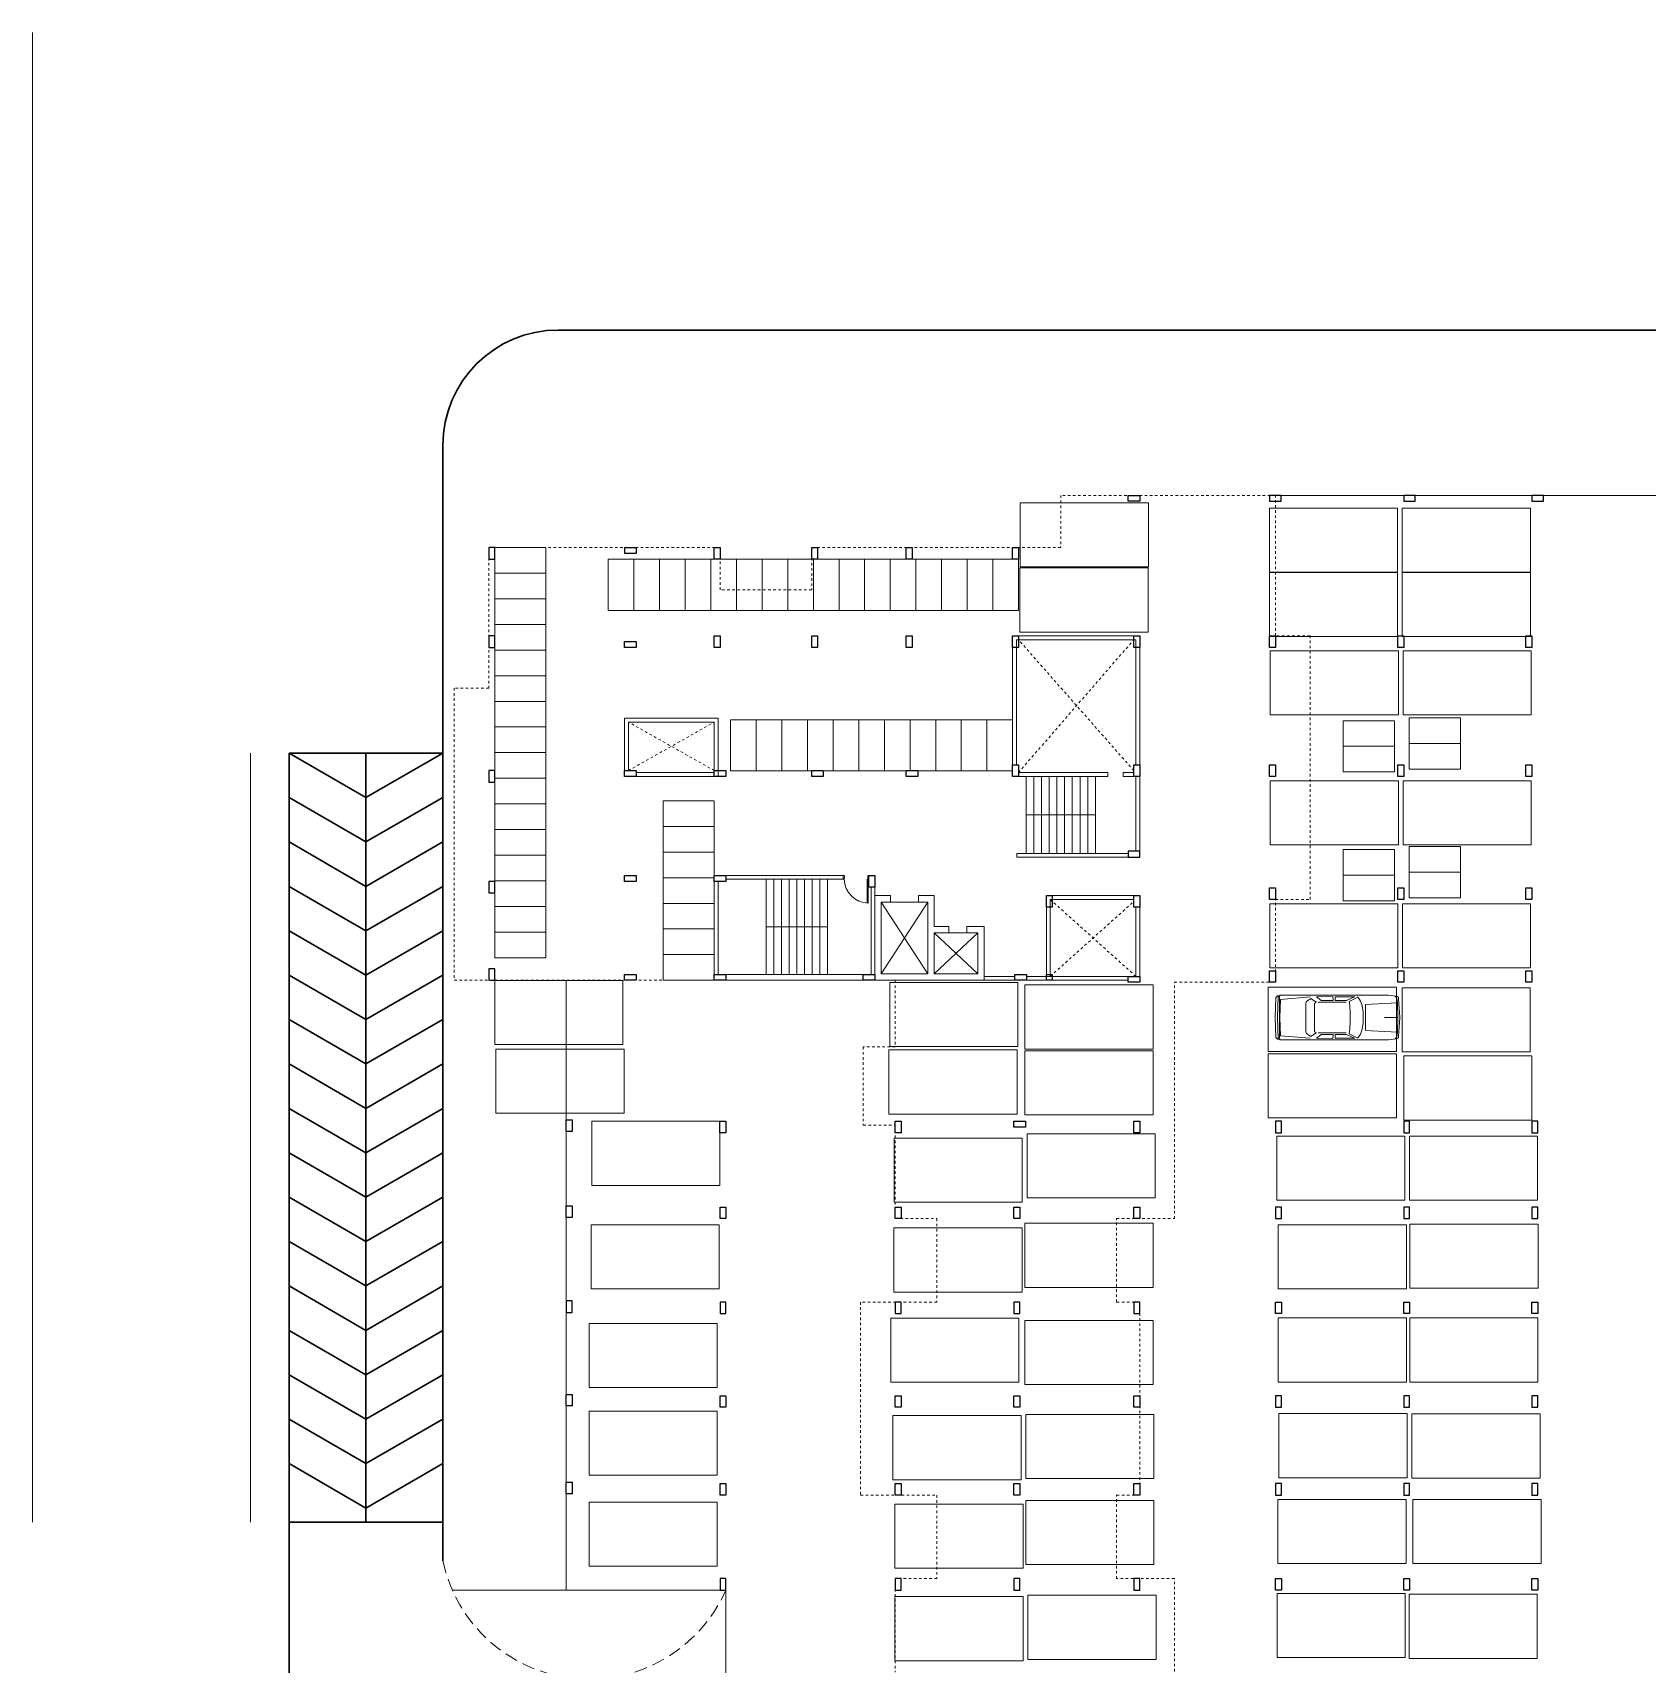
# Model space of a CAD drawing. Header units: inches. Extents: x -1 to 125, y 5 to 132.
# Drawn here: x -1 to 62, y 55.4 to 119.1 of the extents above; entities that cross this region are included whole.
import ezdxf

# ---------------------------------------------------------------- set-up
doc = ezdxf.new("R2010")
doc.units = ezdxf.units.IN
doc.header["$MEASUREMENT"] = 0
doc.linetypes.add('DASHED', pattern=[0.75, 0.5, -0.25])
doc.linetypes.add('DASHED2', pattern=[9.525, 6.35, -3.175])
for name, color, linetype, lineweight in [('above', 252, 'DASHED2', 20), ('car', 253, 'Continuous', 9), ('col', 250, 'Continuous', 25), ('DASHED', 253, 'DASHED', 20), ('elev 1', 252, 'Continuous', 9), ('forms', 251, 'Continuous', 20), ('FUR', 250, 'Continuous', 9), ('RAMP', 252, 'Continuous', 30), ('ROAD', 8, 'Continuous', 30), ('V PARKING', 253, 'Continuous', 20), ('walls', 250, 'Continuous', 18)]:
    doc.layers.add(name, color=color, linetype=linetype, lineweight=lineweight)

# ---------------------------------------------------------------- blocks, each defined once
blk = doc.blocks.new('02PCAR12')
at = {"color": 0, "linetype": 'ByBlock'}
for p, q in [((-210, 34), (-211, 0)), ((-207, 37), (-210, 34)), ((-203, 38), (-207, 37)), ((-206, 37), (-207, 0)), ((-204, 34.1), (-206, 35.1)), ((-203, 38.1), (-204, 34.1)), ((-204, -34), (-204, 34)), ((-19, 38), (-203, 38)), ((-202.4, 30.8), (-203, 0)), ((-202.4, 30.8), (-152, 35)), ((-150.8, 32.3), (-157.9, 27.3)), ((-141.5, 26), (-150.8, 32.3)), ((-113.2, 35.5), (-140.8, 34.9)), ((-140.8, 34.9), (-134, 29.2)), ((-134, 29), (-113, 29)), ((-113, 29), (-113.2, 35.5)), ((-109.4, 29), (-109.2, 35.3)), ((-90, 29), (-109.4, 29)), ((-109.2, 35.3), (-75.9, 35.3)), ((-76.4, 35.3), (-90, 29)), ((-72.1, 34.2), (-85.9, 27.4)), ((-6, 36), (-19, 38)), ((-5, 32), (-6.4, 34.9)), ((-5, 32), (-4, 25)), ((0, 0), (-1.8, 32.2)), ((-210, -34), (-211, 0)), ((-206, -37), (-207, 0)), ((-202.4, -30.8), (-203, 0)), ((-157.9, 27.3), (-158.9, 24.1)), ((-158.9, 24.1), (-158.9, -24)), ((-141.5, 26), (-144.2, 23.5)), ((-144.2, 23.5), (-144.2, 0)), ((-144.2, -23.5), (-144.2, 0)), ((-91, 26), (-138, 26)), ((-84, -12), (-84, 12)), ((-62, 10), (-62, 0)), ((-62, -10), (-62, 0)), ((-58.3, 21.8), (-4, 25)), ((-58, 0), (-58, 21)), ((-58, 0), (-58, -21)), ((-3, 0), (-26, 0)), ((-4, 25), (-3, 0)), ((-4, -25), (-3, 0)), ((0, 0), (-1.8, -32.2)), ((-157.9, -27.3), (-158.9, -24.1)), ((-150.8, -32.3), (-157.9, -27.3)), ((-141.5, -26), (-150.8, -32.3)), ((-141.5, -26), (-144.2, -23.5)), ((-91, -26), (-138, -26)), ((-72.1, -34.2), (-85.9, -27.4)), ((-58.3, -21.8), (-4, -25)), ((-5, -32), (-4, -25)), ((-207, -37), (-210, -34)), ((-203, -38), (-207, -37)), ((-204, -34), (-206, -35)), ((-203, -38), (-204, -34)), ((-19, -38), (-203, -38)), ((-202.4, -30.7), (-152, -34.9)), ((-140.8, -34.9), (-134, -29.2)), ((-113.2, -35.5), (-140.8, -34.9)), ((-134, -29), (-113, -29)), ((-113, -29), (-113.2, -35.5)), ((-90, -29), (-109.4, -29)), ((-109.4, -29), (-109.2, -35.3)), ((-109.2, -35.3), (-75.9, -35.3)), ((-76.4, -35.3), (-90, -29)), ((-6, -36), (-19, -38)), ((-5, -32), (-6.4, -34.9))]:
    blk.add_line(p, q, dxfattribs=at)
for centre, radius, start, end in [((-71.4, 32.4), 2, 31.5638, 113.1257), ((-115.3, 5.4), 53.6, 4.9379, 31.5638), ((-8.2, 34), 2, 26.5651, 90), ((-5.8, 32), 4, 3.0128, 90), ((-461, -27.1), 379.1, 5.9264, 8.267), ((-461, 27.1), 379.1, 351.733, 354.0736), ((-115.3, -5.4), 53.6, 328.4362, 355.0621), ((-71.4, -32.4), 2, 246.8743, 328.4362), ((-8.2, -34), 2, 270, 333.4349), ((-5.8, -32), 4, 270, 356.9872)]:
    blk.add_arc(centre, radius, start, end, dxfattribs=at)

msp = doc.modelspace()

# ---------------------------------------------------------------- linework, layer by layer
at = {"layer": 'above', "ltscale": 0.01}
for p, q in [((41.963, 90.259), (37.463, 95.368)), ((37.463, 90.184), (41.963, 95.368)), ((25.598, 90.264), (22.248, 92.154)), ((22.248, 90.264), (25.598, 92.154)), ((42.043, 82.234), (38.703, 85.234)), ((38.703, 82.234), (41.963, 85.159))]:
    msp.add_line(p, q, dxfattribs=at)
at = {"layer": 'col'}
for points in [[(42.193, 100.768), (41.743, 100.768), (41.743, 100.998), (42.193, 100.998)], [(47.258, 100.768), (47.708, 100.768), (47.708, 100.998), (47.258, 100.998)], [(52.488, 100.768), (52.938, 100.768), (52.938, 100.998), (52.488, 100.998)], [(57.488, 100.768), (57.938, 100.768), (57.938, 100.998), (57.488, 100.998)], [(16.803, 98.964), (16.803, 98.514), (17.033, 98.514), (17.033, 98.964)], [(22.553, 98.734), (22.103, 98.734), (22.103, 98.964), (22.553, 98.964)], [(25.828, 98.964), (25.828, 98.514), (25.598, 98.514), (25.598, 98.964)], [(29.628, 98.964), (29.628, 98.514), (29.398, 98.514), (29.398, 98.964)], [(33.313, 98.964), (33.313, 98.514), (33.083, 98.514), (33.083, 98.964)], [(37.463, 98.964), (37.463, 98.514), (37.233, 98.514), (37.233, 98.964)], [(16.803, 95.518), (16.803, 95.068), (17.033, 95.068), (17.033, 95.518)], [(25.828, 95.518), (25.828, 95.068), (25.598, 95.068), (25.598, 95.518)], [(29.628, 95.518), (29.628, 95.068), (29.398, 95.068), (29.398, 95.518)], [(33.313, 95.518), (33.313, 95.068), (33.083, 95.068), (33.083, 95.518)], [(37.463, 95.518), (37.463, 95.068), (37.233, 95.068), (37.233, 95.518)], [(42.193, 95.518), (42.193, 95.068), (41.963, 95.068), (41.963, 95.518)], [(47.488, 95.518), (47.488, 95.068), (47.258, 95.068), (47.258, 95.518)], [(52.488, 95.518), (52.488, 95.068), (52.258, 95.068), (52.258, 95.518)], [(57.488, 95.518), (57.488, 95.068), (57.258, 95.068), (57.258, 95.518)], [(22.548, 95.068), (22.098, 95.068), (22.098, 95.298), (22.548, 95.298)], [(37.463, 90.484), (37.463, 90.034), (37.233, 90.034), (37.233, 90.484)], [(42.193, 90.484), (42.193, 90.034), (41.963, 90.034), (41.963, 90.484)], [(47.488, 90.484), (47.488, 90.034), (47.258, 90.034), (47.258, 90.484)], [(52.488, 90.484), (52.488, 90.034), (52.258, 90.034), (52.258, 90.484)], [(57.488, 90.484), (57.488, 90.034), (57.258, 90.034), (57.258, 90.484)], [(16.803, 90.264), (16.803, 89.814), (17.033, 89.814), (17.033, 90.264)], [(22.548, 90.034), (22.098, 90.034), (22.098, 90.264), (22.548, 90.264)], [(26.048, 90.034), (25.598, 90.034), (25.598, 90.264), (26.048, 90.264)], [(29.848, 90.034), (29.398, 90.033), (29.398, 90.263), (29.848, 90.264)], [(33.533, 90.034), (33.083, 90.033), (33.083, 90.263), (33.533, 90.264)], [(41.743, 86.884), (42.193, 86.884), (42.193, 87.114), (41.743, 87.114)], [(16.803, 85.942), (16.803, 85.492), (17.033, 85.492), (17.033, 85.942)], [(22.548, 85.942), (22.098, 85.942), (22.098, 86.172), (22.548, 86.172)], [(26.048, 85.942), (25.598, 85.942), (25.598, 86.172), (26.048, 86.172)], [(31.631, 85.721), (31.631, 86.171), (31.861, 86.171), (31.861, 85.721)], [(38.783, 85.384), (38.783, 84.934), (38.553, 84.934), (38.553, 85.384)], [(42.193, 85.384), (42.193, 84.934), (41.963, 84.934), (41.963, 85.384)], [(47.488, 85.684), (47.488, 85.234), (47.258, 85.234), (47.258, 85.684)], [(52.488, 85.684), (52.488, 85.234), (52.258, 85.234), (52.258, 85.684)], [(57.488, 85.684), (57.488, 85.234), (57.258, 85.234), (57.258, 85.684)], [(16.803, 82.534), (16.803, 82.084), (17.033, 82.084), (17.033, 82.534)], [(22.548, 82.084), (22.098, 82.084), (22.098, 82.314), (22.548, 82.314)], [(26.048, 82.084), (25.598, 82.084), (25.598, 82.314), (26.048, 82.314)], [(31.861, 82.084), (31.411, 82.083), (31.411, 82.313), (31.861, 82.314)], [(37.774, 82.084), (37.324, 82.084), (37.324, 82.314), (37.774, 82.314)], [(38.783, 82.314), (38.783, 82.084), (38.553, 82.083), (38.553, 82.313)], [(42.193, 82.004), (41.743, 82.004), (41.743, 82.234), (42.193, 82.234)], [(47.488, 82.454), (47.488, 82.004), (47.258, 82.004), (47.258, 82.454)], [(52.488, 82.454), (52.488, 82.004), (52.258, 82.004), (52.258, 82.454)], [(57.488, 82.454), (57.488, 82.004), (57.258, 82.004), (57.258, 82.454)], [(20.05, 76.635), (20.05, 76.185), (19.82, 76.185), (19.82, 76.635)], [(26.05, 76.583), (26.05, 76.133), (25.82, 76.133), (25.82, 76.583)], [(32.884, 76.583), (32.884, 76.133), (32.654, 76.133), (32.654, 76.583)], [(37.733, 76.354), (37.283, 76.354), (37.283, 76.584), (37.733, 76.584)], [(42.193, 76.584), (42.193, 76.134), (41.963, 76.134), (41.963, 76.584)], [(47.488, 76.584), (47.488, 76.134), (47.718, 76.134), (47.718, 76.584)], [(52.488, 76.584), (52.488, 76.134), (52.718, 76.134), (52.718, 76.584)], [(57.488, 76.584), (57.488, 76.134), (57.718, 76.134), (57.718, 76.584)], [(20.052, 73.285), (20.052, 72.835), (19.822, 72.835), (19.822, 73.285)], [(26.052, 73.234), (26.052, 72.784), (25.822, 72.784), (25.822, 73.234)], [(32.886, 73.234), (32.886, 72.784), (32.656, 72.784), (32.656, 73.234)], [(37.513, 73.234), (37.513, 72.784), (37.283, 72.784), (37.283, 73.234)], [(42.193, 73.234), (42.193, 72.784), (41.963, 72.784), (41.963, 73.234)], [(47.488, 73.234), (47.488, 72.784), (47.718, 72.784), (47.718, 73.234)], [(52.488, 73.234), (52.488, 72.784), (52.718, 72.784), (52.718, 73.234)], [(57.488, 73.234), (57.488, 72.784), (57.718, 72.784), (57.718, 73.234)], [(20.052, 69.129), (20.052, 69.579), (19.822, 69.579), (19.822, 69.129)], [(26.052, 69.078), (26.052, 69.528), (25.822, 69.528), (25.822, 69.078)], [(32.886, 69.078), (32.886, 69.528), (32.656, 69.528), (32.656, 69.078)], [(37.513, 69.078), (37.513, 69.528), (37.283, 69.528), (37.283, 69.078)], [(42.193, 69.078), (42.193, 69.528), (41.963, 69.528), (41.963, 69.078)], [(47.488, 69.078), (47.488, 69.528), (47.718, 69.528), (47.718, 69.078)], [(52.488, 69.078), (52.488, 69.528), (52.718, 69.528), (52.718, 69.078)], [(57.488, 69.078), (57.488, 69.528), (57.718, 69.528), (57.718, 69.078)], [(20.052, 65.929), (20.052, 65.479), (19.822, 65.479), (19.822, 65.929)], [(26.052, 65.877), (26.052, 65.427), (25.822, 65.427), (25.822, 65.877)], [(32.886, 65.877), (32.886, 65.427), (32.656, 65.427), (32.656, 65.877)], [(37.513, 65.877), (37.513, 65.427), (37.283, 65.427), (37.283, 65.877)], [(42.193, 65.877), (42.193, 65.427), (41.963, 65.427), (41.963, 65.877)], [(47.488, 65.877), (47.488, 65.427), (47.718, 65.427), (47.718, 65.877)], [(52.488, 65.877), (52.488, 65.427), (52.718, 65.427), (52.718, 65.877)], [(57.488, 65.877), (57.488, 65.427), (57.718, 65.427), (57.718, 65.877)], [(20.052, 62.499), (20.052, 62.049), (19.822, 62.049), (19.822, 62.499)], [(26.052, 62.447), (26.052, 61.997), (25.822, 61.997), (25.822, 62.447)], [(32.886, 62.447), (32.886, 61.997), (32.656, 61.997), (32.656, 62.447)], [(37.513, 62.447), (37.513, 61.997), (37.283, 61.997), (37.283, 62.447)], [(42.193, 62.447), (42.193, 61.997), (41.963, 61.997), (41.963, 62.447)], [(47.488, 62.447), (47.488, 61.997), (47.718, 61.997), (47.718, 62.447)], [(52.488, 62.447), (52.488, 61.997), (52.718, 61.997), (52.718, 62.447)], [(57.488, 62.447), (57.488, 61.997), (57.718, 61.997), (57.718, 62.447)], [(26.052, 58.291), (26.052, 58.741), (25.822, 58.741), (25.822, 58.291)], [(32.886, 58.291), (32.886, 58.741), (32.656, 58.741), (32.656, 58.291)], [(37.513, 58.291), (37.513, 58.741), (37.283, 58.741), (37.283, 58.291)], [(42.193, 58.291), (42.193, 58.741), (41.963, 58.741), (41.963, 58.291)], [(47.488, 58.291), (47.488, 58.741), (47.718, 58.741), (47.718, 58.291)], [(52.488, 58.291), (52.488, 58.741), (52.718, 58.741), (52.718, 58.291)], [(57.488, 58.291), (57.488, 58.741), (57.718, 58.741), (57.718, 58.291)]]:
    msp.add_lwpolyline(points, close=True, dxfattribs=at)
at = {"layer": 'DASHED', "ltscale": 0.005}
for points in [[(47.488, 100.998), (39.113, 100.998), (39.113, 98.964), (29.398, 98.964), (29.398, 97.313), (25.828, 97.313), (25.828, 98.964), (16.803, 98.964), (16.803, 93.484), (15.453, 93.484), (15.453, 82.084), (32.654, 82.083), (32.654, 79.483), (31.411, 79.483), (31.411, 76.433), (32.654, 76.433), (32.654, 72.784), (34.283, 72.784), (34.283, 69.527), (31.304, 69.527), (31.304, 61.997), (34.283, 61.997), (34.283, 58.741), (32.656, 58.741), (32.656, 55.091)], [(43.543, 49.521), (43.543, 58.741), (41.293, 58.741), (41.293, 61.997), (42.193, 61.997), (42.193, 69.528), (41.293, 69.528), (41.293, 72.784), (43.543, 72.784), (43.543, 82.004), (47.488, 82.004), (47.488, 85.234), (48.838, 85.234), (48.838, 95.518), (47.488, 95.518), (47.488, 100.998)]]:
    msp.add_lwpolyline(points, dxfattribs=at)
at = {"layer": 'DASHED'}
msp.add_arc((20.716, 60.648), 5.833, 191.94255, 336.16252, dxfattribs=at)
at = {"layer": 'elev 1'}
for p, q in [((-0.991, 119.05), (-0.991, 60.941)), ((7.509, 90.941), (7.509, 60.941)), ((37.763, 90.034), (37.763, 87.034)), ((38.063, 90.034), (38.063, 87.034)), ((38.363, 90.034), (38.363, 87.034)), ((38.663, 90.034), (38.663, 87.034)), ((38.963, 90.034), (38.963, 87.034)), ((39.263, 90.034), (39.263, 87.034)), ((39.563, 90.034), (39.563, 87.034)), ((39.863, 90.034), (39.863, 87.034)), ((40.163, 90.034), (40.163, 87.034)), ((40.463, 90.034), (40.463, 87.034)), ((40.463, 88.534), (37.763, 88.534)), ((27.618, 82.314), (27.618, 86.022)), ((27.918, 82.314), (27.918, 86.022)), ((28.218, 82.314), (28.218, 86.022)), ((28.518, 82.314), (28.518, 86.022)), ((28.818, 82.314), (28.818, 86.022)), ((29.118, 82.314), (29.118, 86.022)), ((29.418, 82.314), (29.418, 86.022)), ((29.718, 82.314), (29.718, 86.022)), ((30.018, 82.314), (30.018, 86.022)), ((30.018, 84.168), (27.618, 84.168))]:
    msp.add_line(p, q, dxfattribs=at)
at = {"layer": 'forms'}
for p, q in [((47.488, 100.998), (77.488, 100.998)), ((19.82, 82.077), (19.82, 58.291)), ((25.822, 58.291), (15.38, 58.291)), ((26.052, 58.291), (26.052, 49.441))]:
    msp.add_line(p, q, dxfattribs=at)
at = {"layer": 'FUR'}
for p, q in [((30.665, 86.172), (30.631, 86.172)), ((31.559, 86.022), (31.559, 85.09)), ((31.597, 86.156), (31.583, 86.156)), ((31.583, 86.156), (31.583, 86.07)), ((31.583, 86.07), (31.597, 86.07)), ((31.597, 86.172), (31.597, 86.156)), ((31.631, 86.172), (31.597, 86.172)), ((31.597, 86.07), (31.597, 86.022)), ((31.597, 86.022), (31.631, 86.022)), ((32.111, 85.134), (33.924, 82.334)), ((33.924, 85.134), (32.111, 82.334)), ((34.174, 83.934), (35.874, 82.334)), ((35.874, 83.934), (34.174, 82.334))]:
    msp.add_line(p, q, dxfattribs=at)
for points in [[(30.665, 86.172), (30.665, 86.156), (30.679, 86.156), (30.679, 86.07), (30.665, 86.07), (30.665, 86.022), (30.631, 86.022), (30.631, 86.172)], [(31.597, 86.022), (31.559, 86.022)]]:
    msp.add_lwpolyline(points, dxfattribs=at)
msp.add_lwpolyline([(31.597, 86.022), (31.597, 85.089, -0.396451), (30.665, 86.022, -0.396451)], format="xyb", dxfattribs=at)
at = {"layer": 'RAMP'}
for p, q in [((9.009, 90.941), (9.009, 60.941)), ((9.009, 90.941), (15.009, 90.941)), ((9.009, 90.941), (12.009, 89.209)), ((12.009, 90.941), (12.009, 60.941)), ((15.009, 90.941), (12.009, 89.209)), ((15.009, 90.941), (15.009, 60.941)), ((9.009, 89.209), (12.009, 87.477)), ((15.009, 89.209), (12.009, 87.477)), ((9.009, 87.477), (12.009, 85.745)), ((15.009, 87.477), (12.009, 85.745)), ((9.009, 85.745), (12.009, 84.013)), ((15.009, 85.745), (12.009, 84.013)), ((9.009, 84.013), (12.009, 82.281)), ((15.009, 84.013), (12.009, 82.281)), ((9.009, 82.281), (12.009, 80.549)), ((15.009, 82.281), (12.009, 80.549)), ((9.009, 80.549), (12.009, 78.817)), ((15.009, 80.549), (12.009, 78.817)), ((9.009, 78.817), (12.009, 77.085)), ((15.009, 78.817), (12.009, 77.085)), ((9.009, 77.085), (12.009, 75.353)), ((15.009, 77.085), (12.009, 75.353)), ((9.009, 75.353), (12.009, 73.621)), ((15.009, 75.353), (12.009, 73.621)), ((9.009, 73.621), (12.009, 71.889)), ((15.009, 73.621), (12.009, 71.889)), ((9.009, 71.889), (12.009, 70.157)), ((15.009, 71.889), (12.009, 70.157)), ((9.009, 70.157), (12.009, 68.425)), ((15.009, 70.157), (12.009, 68.425)), ((9.009, 68.425), (12.009, 66.693)), ((15.009, 68.425), (12.009, 66.693)), ((9.009, 66.693), (12.009, 64.961)), ((15.009, 66.693), (12.009, 64.961)), ((9.009, 64.961), (12.009, 63.229)), ((15.009, 64.961), (12.009, 63.229)), ((9.009, 63.229), (12.009, 61.496)), ((15.009, 63.229), (12.009, 61.496)), ((15.009, 60.941), (9.009, 60.941)), ((9.009, 60.941), (9.009, 49.441)), ((15.009, 60.941), (15.009, 59.441))]:
    msp.add_line(p, q, dxfattribs=at)
at = {"layer": 'ROAD'}
for p, q in [((105.479, 107.448), (19.509, 107.448)), ((15.009, 102.948), (15.009, 90.941))]:
    msp.add_line(p, q, dxfattribs=at)
msp.add_arc((19.509, 102.948), 4.5, 90, 180, dxfattribs=at)
at = {"layer": 'V PARKING'}
for points in [[(42.53, 100.714), (42.53, 98.214), (37.53, 98.214), (37.53, 100.714)], [(52.253, 100.501), (52.253, 98.001), (47.253, 98.001), (47.253, 100.501)], [(57.43, 100.501), (57.43, 98.001), (52.43, 98.001), (52.43, 100.501)], [(19.033, 97.964), (17.033, 97.964), (17.033, 98.964), (19.033, 98.964)], [(21.463, 96.514), (21.463, 98.514), (22.463, 98.514), (22.463, 96.514)], [(22.463, 96.514), (22.463, 98.514), (23.463, 98.514), (23.463, 96.514)], [(23.463, 96.514), (23.463, 98.514), (24.463, 98.514), (24.463, 96.514)], [(24.463, 96.514), (24.463, 98.514), (25.463, 98.514), (25.463, 96.514)], [(25.463, 96.514), (25.463, 98.514), (26.463, 98.514), (26.463, 96.514)], [(26.463, 96.514), (26.463, 98.514), (27.463, 98.514), (27.463, 96.514)], [(27.463, 96.514), (27.463, 98.514), (28.463, 98.514), (28.463, 96.514)], [(28.463, 96.514), (28.463, 98.514), (29.463, 98.514), (29.463, 96.514)], [(29.463, 96.514), (29.463, 98.514), (30.463, 98.514), (30.463, 96.514)], [(30.463, 96.514), (30.463, 98.514), (31.463, 98.514), (31.463, 96.514)], [(31.463, 96.514), (31.463, 98.514), (32.463, 98.514), (32.463, 96.514)], [(32.463, 96.514), (32.463, 98.514), (33.463, 98.514), (33.463, 96.514)], [(33.463, 96.514), (33.463, 98.514), (34.463, 98.514), (34.463, 96.514)], [(34.463, 96.514), (34.463, 98.514), (35.463, 98.514), (35.463, 96.514)], [(35.463, 96.514), (35.463, 98.514), (36.463, 98.514), (36.463, 96.514)], [(36.463, 96.514), (36.463, 98.514), (37.463, 98.514), (37.463, 96.514)], [(42.516, 98.167), (42.516, 95.667), (37.516, 95.667), (37.516, 98.167)], [(19.033, 96.964), (17.033, 96.964), (17.033, 97.964), (19.033, 97.964)], [(52.253, 97.995), (52.253, 95.495), (47.253, 95.495), (47.253, 97.995)], [(57.43, 97.995), (57.43, 95.495), (52.43, 95.495), (52.43, 97.995)], [(19.033, 95.964), (17.033, 95.964), (17.033, 96.964), (19.033, 96.964)], [(19.033, 94.964), (17.033, 94.964), (17.033, 95.964), (19.033, 95.964)], [(19.033, 93.964), (17.033, 93.964), (17.033, 94.964), (19.033, 94.964)], [(52.286, 94.933), (52.286, 92.433), (47.286, 92.433), (47.286, 94.933)], [(57.463, 94.933), (57.463, 92.433), (52.463, 92.433), (52.463, 94.933)], [(19.033, 92.964), (17.033, 92.964), (17.033, 93.964), (19.033, 93.964)], [(19.033, 91.964), (17.033, 91.964), (17.033, 92.964), (19.033, 92.964)], [(54.707, 91.32), (52.707, 91.32), (52.707, 92.32), (54.707, 92.32)], [(19.033, 90.964), (17.033, 90.964), (17.033, 91.964), (19.033, 91.964)], [(26.233, 90.248), (26.233, 92.248), (27.233, 92.248), (27.233, 90.248)], [(27.233, 90.248), (27.233, 92.248), (28.233, 92.248), (28.233, 90.248)], [(28.233, 90.248), (28.233, 92.248), (29.233, 92.248), (29.233, 90.248)], [(29.233, 90.248), (29.233, 92.248), (30.233, 92.248), (30.233, 90.248)], [(30.233, 90.248), (30.233, 92.248), (31.233, 92.248), (31.233, 90.248)], [(31.233, 90.248), (31.233, 92.248), (32.233, 92.248), (32.233, 90.248)], [(32.233, 90.248), (32.233, 92.248), (33.233, 92.248), (33.233, 90.248)], [(33.233, 90.248), (33.233, 92.248), (34.233, 92.248), (34.233, 90.248)], [(34.233, 90.248), (34.233, 92.248), (35.233, 92.248), (35.233, 90.248)], [(35.233, 90.248), (35.233, 92.248), (36.233, 92.248), (36.233, 90.248)], [(36.233, 90.248), (36.233, 92.248), (37.233, 92.248), (37.233, 90.248)], [(52.126, 91.21), (50.126, 91.21), (50.126, 92.21), (52.126, 92.21)], [(52.126, 90.21), (50.126, 90.21), (50.126, 91.21), (52.126, 91.21)], [(54.707, 90.32), (52.707, 90.32), (52.707, 91.32), (54.707, 91.32)], [(19.033, 89.964), (17.033, 89.964), (17.033, 90.964), (19.033, 90.964)], [(19.033, 88.964), (17.033, 88.964), (17.033, 89.964), (19.033, 89.964)], [(52.286, 89.868), (52.286, 87.368), (47.286, 87.368), (47.286, 89.868)], [(57.463, 89.868), (57.463, 87.368), (52.463, 87.368), (52.463, 89.868)], [(19.033, 87.964), (17.033, 87.964), (17.033, 88.964), (19.033, 88.964)], [(25.598, 88.084), (23.598, 88.084), (23.598, 89.084), (25.598, 89.084)], [(19.033, 86.964), (17.033, 86.964), (17.033, 87.964), (19.033, 87.964)], [(25.598, 87.084), (23.598, 87.084), (23.598, 88.084), (25.598, 88.084)], [(54.707, 86.296), (52.707, 86.296), (52.707, 87.296), (54.707, 87.296)], [(19.033, 85.964), (17.033, 85.964), (17.033, 86.964), (19.033, 86.964)], [(25.598, 86.084), (23.598, 86.084), (23.598, 87.084), (25.598, 87.084)], [(52.126, 86.186), (50.126, 86.186), (50.126, 87.186), (52.126, 87.186)], [(19.033, 84.964), (17.033, 84.964), (17.033, 85.964), (19.033, 85.964)], [(25.598, 85.084), (23.598, 85.084), (23.598, 86.084), (25.598, 86.084)], [(52.126, 85.186), (50.126, 85.186), (50.126, 86.186), (52.126, 86.186)], [(54.707, 85.296), (52.707, 85.296), (52.707, 86.296), (54.707, 86.296)], [(19.033, 83.964), (17.033, 83.964), (17.033, 84.964), (19.033, 84.964)], [(25.598, 84.084), (23.598, 84.084), (23.598, 85.084), (25.598, 85.084)], [(52.262, 85.062), (52.262, 82.562), (47.262, 82.562), (47.262, 85.062)], [(57.439, 85.062), (57.439, 82.562), (52.439, 82.562), (52.439, 85.062)], [(25.598, 83.084), (23.598, 83.084), (23.598, 84.084), (25.598, 84.084)], [(19.033, 82.964), (17.033, 82.964), (17.033, 83.964), (19.033, 83.964)], [(25.598, 82.084), (23.598, 82.084), (23.598, 83.084), (25.598, 83.084)], [(22.036, 82.077), (22.036, 79.577), (17.036, 79.577), (17.036, 82.077)], [(37.441, 81.997), (37.441, 79.497), (32.441, 79.497), (32.441, 81.997)], [(42.714, 81.899), (42.714, 79.399), (37.714, 79.399), (37.714, 81.899)], [(52.209, 81.81), (52.209, 79.31), (47.209, 79.31), (47.209, 81.81)], [(57.427, 81.789), (57.427, 79.289), (52.427, 79.289), (52.427, 81.789)], [(22.08, 79.396), (22.08, 76.896), (17.08, 76.896), (17.08, 79.396)], [(37.408, 79.363), (37.408, 76.863), (32.408, 76.863), (32.408, 79.363)], [(42.714, 79.33), (42.714, 76.83), (37.714, 76.83), (37.714, 79.33)], [(52.209, 79.214), (52.209, 76.714), (47.209, 76.714), (47.209, 79.214)], [(57.49, 79.129), (57.49, 76.629), (52.49, 76.629), (52.49, 79.129)], [(25.82, 76.583), (25.82, 74.083), (20.82, 74.083), (20.82, 76.583)], [(37.61, 75.928), (37.61, 73.428), (32.61, 73.428), (32.61, 75.928)], [(42.8, 76.097), (42.8, 73.597), (37.8, 73.597), (37.8, 76.097)], [(52.536, 76.005), (52.536, 73.505), (47.536, 73.505), (47.536, 76.005)], [(57.713, 76.005), (57.713, 73.505), (52.713, 73.505), (52.713, 76.005)], [(42.716, 72.603), (42.716, 70.103), (37.716, 70.103), (37.716, 72.603)], [(57.735, 72.568), (57.735, 70.068), (52.735, 70.068), (52.735, 72.568)], [(25.793, 72.542), (25.793, 70.042), (20.793, 70.042), (20.793, 72.542)], [(37.605, 72.419), (37.605, 69.919), (32.605, 69.919), (32.605, 72.419)], [(52.595, 72.544), (52.595, 70.044), (47.595, 70.044), (47.595, 72.544)], [(37.483, 68.903), (37.483, 66.403), (32.483, 66.403), (32.483, 68.903)], [(42.716, 68.817), (42.716, 66.317), (37.716, 66.317), (37.716, 68.817)], [(52.595, 68.909), (52.595, 66.409), (47.595, 66.409), (47.595, 68.909)], [(57.724, 68.909), (57.724, 66.409), (52.724, 66.409), (52.724, 68.909)], [(25.713, 68.691), (25.713, 66.191), (20.713, 66.191), (20.713, 68.691)], [(25.713, 65.277), (25.713, 62.777), (20.713, 62.777), (20.713, 65.277)], [(37.562, 65.101), (37.562, 62.601), (32.562, 62.601), (32.562, 65.101)], [(42.745, 65.148), (42.745, 62.648), (37.745, 62.648), (37.745, 65.148)], [(52.62, 65.178), (52.62, 62.678), (47.62, 62.678), (47.62, 65.178)], [(57.807, 65.166), (57.807, 62.666), (52.807, 62.666), (52.807, 65.166)], [(42.745, 61.792), (42.745, 59.292), (37.745, 59.292), (37.745, 61.792)], [(52.581, 61.831), (52.581, 59.331), (47.581, 59.331), (47.581, 61.831)], [(57.848, 61.831), (57.848, 59.331), (52.848, 59.331), (52.848, 61.831)], [(25.713, 61.725), (25.713, 59.225), (20.713, 59.225), (20.713, 61.725)], [(37.644, 61.649), (37.644, 59.149), (32.644, 59.149), (32.644, 61.649)], [(37.644, 58.04), (37.644, 55.54), (32.644, 55.54), (32.644, 58.04)], [(42.83, 58.092), (42.83, 55.592), (37.83, 55.592), (37.83, 58.092)], [(52.55, 58.161), (52.55, 55.661), (47.55, 55.661), (47.55, 58.161)], [(57.698, 58.131), (57.698, 55.631), (52.698, 55.631), (52.698, 58.131)]]:
    msp.add_lwpolyline(points, close=True, dxfattribs=at)
at = {"layer": 'walls'}
for p, q in [((42.193, 95.518), (37.233, 95.518)), ((37.233, 90.484), (37.233, 95.518)), ((42.193, 95.518), (42.193, 86.884)), ((42.043, 95.368), (37.383, 95.368)), ((37.383, 90.484), (37.383, 95.368)), ((42.043, 95.368), (42.043, 90.484)), ((22.098, 92.304), (22.098, 90.034)), ((22.098, 92.304), (25.748, 92.304)), ((25.748, 92.304), (25.748, 90.034)), ((22.248, 92.154), (22.248, 90.264)), ((22.248, 92.154), (25.598, 92.154)), ((25.598, 90.184), (25.598, 92.154)), ((25.748, 90.034), (22.098, 90.034)), ((25.598, 90.184), (22.548, 90.184)), ((40.952, 90.034), (37.383, 90.034)), ((40.952, 90.184), (37.463, 90.184)), ((40.952, 90.034), (40.952, 90.184)), ((41.963, 90.184), (41.552, 90.184)), ((41.552, 90.034), (41.552, 90.184)), ((42.043, 90.034), (41.552, 90.034)), ((42.043, 90.034), (42.043, 87.114)), ((41.743, 87.034), (37.396, 87.034)), ((37.396, 87.034), (37.396, 86.884)), ((41.963, 86.884), (37.396, 86.884)), ((25.598, 86.172), (30.631, 86.172)), ((25.598, 86.172), (25.598, 82.084)), ((25.748, 85.942), (25.748, 82.314)), ((30.631, 86.022), (26.048, 86.022)), ((30.631, 86.172), (30.631, 86.022)), ((31.861, 82.084), (31.861, 86.171)), ((31.711, 82.314), (31.711, 85.721)), ((32.468, 85.134), (32.468, 85.384)), ((33.568, 85.134), (33.568, 85.384)), ((38.553, 82.234), (38.553, 85.384)), ((40.613, 85.384), (38.553, 85.384)), ((42.193, 85.384), (40.613, 85.384)), ((42.193, 85.384), (42.193, 82.234)), ((38.703, 82.234), (38.703, 85.234)), ((41.963, 85.234), (38.703, 85.234)), ((42.043, 84.934), (42.043, 82.234)), ((34.752, 83.934), (34.752, 84.184)), ((35.452, 83.934), (35.452, 84.184)), ((31.518, 82.314), (25.748, 82.314)), ((37.324, 82.234), (36.124, 82.234)), ((42.043, 82.234), (37.774, 82.234)), ((31.668, 82.084), (25.598, 82.084)), ((41.743, 82.084), (36.124, 82.084))]:
    msp.add_line(p, q, dxfattribs=at)
for points in [[(32.468, 85.384), (31.861, 85.384), (31.861, 82.084), (36.124, 82.084), (36.124, 84.184), (35.452, 84.184)], [(34.174, 84.184), (34.174, 85.384), (33.568, 85.384)], [(33.924, 85.134), (32.111, 85.134), (32.111, 82.334), (33.924, 82.334), (33.924, 85.134)], [(34.752, 84.184), (34.174, 84.184)]]:
    msp.add_lwpolyline(points, dxfattribs=at)
msp.add_lwpolyline([(34.174, 82.334), (35.874, 82.334), (35.874, 83.934), (34.174, 83.934)], close=True, dxfattribs=at)

# ---------------------------------------------------------------- block references
at = {"layer": 'car', "xscale": -0.0230019081927322, "yscale": 0.0230019081927322, "zscale": 0.0230019081927322, "rotation": 180}
msp.add_blockref('02PCAR12', (52.333, 80.63), dxfattribs=at)

doc.saveas('drawing.dxf')
